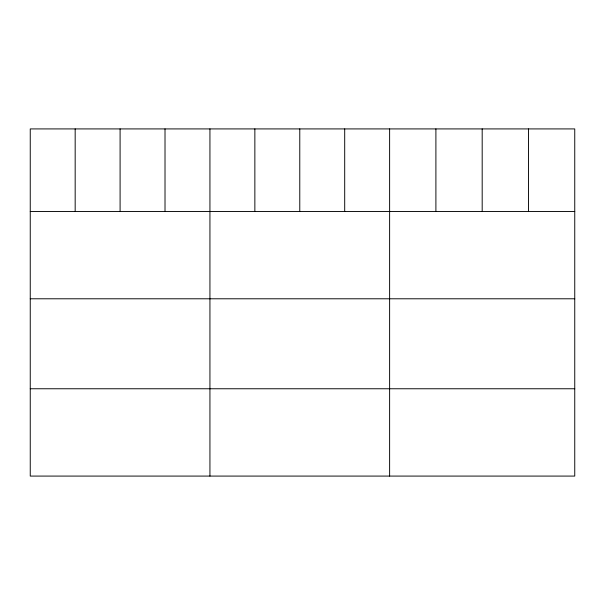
<?xml version="1.0" encoding="UTF-8"?>
<svg xmlns="http://www.w3.org/2000/svg" width="605" height="605" viewBox="0 0 605 605"><rect width="100%" height="100%" fill="white"/><g stroke="black" fill="none" stroke-linecap="round" stroke-linejoin="round"><path stroke-width="0.91" d="M574.75 211.47L574.75 476.082L30.25 476.082L30.25 128.918L574.75 128.918L574.75 211.47L30.25 211.47M30.25 298.787L574.75 298.787M30.25 388.758L574.75 388.758M528.467 128.918L528.467 211.47M482.185 128.918L482.185 211.47M435.902 128.918L435.902 211.47M389.62 128.918L389.62 476.082M344.699 128.918L344.699 211.47M299.777 128.918L299.777 211.47M254.856 128.918L254.856 211.47M209.935 128.918L209.935 476.082M165.014 128.918L165.014 211.47M120.093 128.918L120.093 211.47M75.171 128.918L75.171 211.47"/></g></svg>
